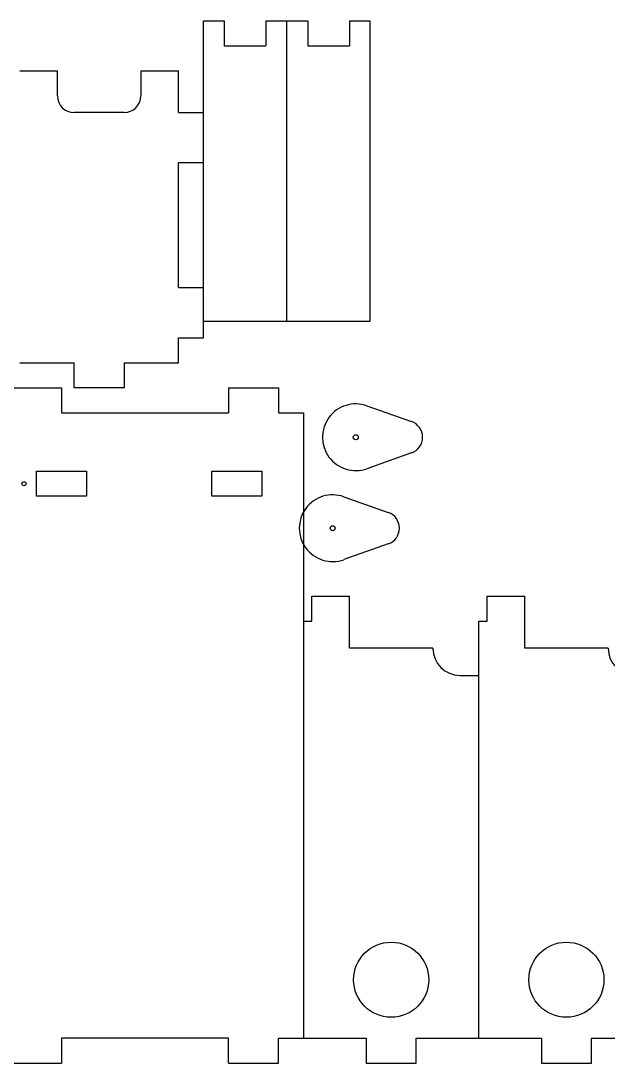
# Model space of a CAD drawing. Header units: millimetres. Extents: x -495 to 17, y 155 to 441.
# Drawn here: x -295 to -154.3, y 155.3 to 405.3 of the extents above; entities that cross this region are included whole.
import ezdxf

# ---------------------------------------------------------------- set-up
doc = ezdxf.new("R2010")
doc.units = ezdxf.units.MM

msp = doc.modelspace()

# ---------------------------------------------------------------- linework, layer by layer
at = {"color": 7, "linetype": 'Continuous', "lineweight": 25}
for p, q in [((-251.28, 405.29), (-246.28, 405.29)), ((-251.28, 329.29), (-251.28, 405.29)), ((-246.28, 405.29), (-246.28, 399.29)), ((-236.28, 405.29), (-226.28, 405.29)), ((-236.28, 405.29), (-236.28, 399.29)), ((-231.28, 333.29), (-231.28, 405.29)), ((-226.28, 405.29), (-226.28, 399.29)), ((-216.28, 405.29), (-211.28, 405.29)), ((-216.28, 405.29), (-216.28, 399.29)), ((-211.28, 333.29), (-211.28, 405.29)), ((-246.28, 399.29), (-236.28, 399.29)), ((-226.28, 399.29), (-216.28, 399.29)), ((-295.28, 393.29), (-286.28, 393.29)), ((-286.28, 387.29), (-286.28, 393.29)), ((-266.28, 393.29), (-257.28, 393.29)), ((-266.28, 393.29), (-266.28, 387.29)), ((-257.28, 383.29), (-257.28, 393.29)), ((-270.28, 383.29), (-282.28, 383.29)), ((-257.28, 383.29), (-251.28, 383.29)), ((-257.28, 371.29), (-251.28, 371.29)), ((-257.28, 341.29), (-257.28, 371.29)), ((-257.28, 341.29), (-251.28, 341.29)), ((-251.28, 333.29), (-211.28, 333.29)), ((-257.28, 323.29), (-257.28, 329.29)), ((-257.28, 329.29), (-251.28, 329.29)), ((-295.28, 323.29), (-282.28, 323.29)), ((-282.28, 317.29), (-282.28, 323.29)), ((-270.28, 323.29), (-257.28, 323.29)), ((-270.28, 323.29), (-270.28, 317.29)), ((-297.28, 317.29), (-285.28, 317.29)), ((-285.28, 317.29), (-285.28, 311.29)), ((-270.28, 317.29), (-282.28, 317.29)), ((-245.28, 317.29), (-245.28, 311.29)), ((-245.28, 317.29), (-233.28, 317.29)), ((-233.28, 317.29), (-233.28, 311.29)), ((-212.09, 312.95), (-201.42, 309.18)), ((-285.28, 311.29), (-245.28, 311.29)), ((-233.28, 311.29), (-227.28, 311.29)), ((-227.28, 311.29), (-227.28, 161.29)), ((-201.42, 301.64), (-212.09, 297.86)), ((-291.28, 291.29), (-291.28, 297.29)), ((-291.28, 297.29), (-279.28, 297.29)), ((-279.28, 297.29), (-279.28, 291.29)), ((-249.28, 291.29), (-249.28, 297.29)), ((-249.28, 297.29), (-237.28, 297.29)), ((-237.28, 297.29), (-237.28, 291.29)), ((-279.28, 291.29), (-291.28, 291.29)), ((-237.28, 291.29), (-249.28, 291.29)), ((-217.64, 291.14), (-206.97, 287.37)), ((-206.97, 279.82), (-217.64, 276.05)), ((-225.28, 261.29), (-225.28, 267.29)), ((-225.28, 267.29), (-216.28, 267.29)), ((-216.28, 254.79), (-216.28, 267.29)), ((-183.28, 267.29), (-174.28, 267.29)), ((-183.28, 261.29), (-183.28, 267.29)), ((-174.28, 254.79), (-174.28, 267.29)), ((-227.28, 261.29), (-225.28, 261.29)), ((-185.28, 161.29), (-185.28, 261.29)), ((-185.28, 261.29), (-183.28, 261.29)), ((-196.28, 254.79), (-216.28, 254.79)), ((-154.28, 254.79), (-174.28, 254.79)), ((-189.78, 248.29), (-185.28, 248.29)), ((-285.28, 161.29), (-285.28, 155.29)), ((-245.28, 161.29), (-285.28, 161.29)), ((-245.28, 155.29), (-245.28, 161.29)), ((-233.28, 161.29), (-212.28, 161.29)), ((-233.28, 155.29), (-233.28, 161.29)), ((-212.28, 161.29), (-212.28, 155.29)), ((-200.28, 161.29), (-170.28, 161.29)), ((-200.28, 155.29), (-200.28, 161.29)), ((-170.28, 161.29), (-170.28, 155.29)), ((-158.28, 161.29), (-143.28, 161.29)), ((-158.28, 155.29), (-158.28, 161.29)), ((-297.28, 155.29), (-285.28, 155.29)), ((-245.28, 155.29), (-233.28, 155.29)), ((-212.28, 155.29), (-200.28, 155.29)), ((-170.28, 155.29), (-158.28, 155.29))]:
    msp.add_line(p, q, dxfattribs=at)
for centre, radius in [((-214.75, 305.41), 0.6), ((-294.28, 294.29), 0.5), ((-220.3, 283.59), 0.6), ((-206.28, 175.29), 9), ((-164.28, 175.29), 9)]:
    msp.add_circle(centre, radius, dxfattribs=at)
for centre, radius, start, end in [((-282.28, 387.29), 4, 180, 270), ((-270.28, 387.29), 4, 270, 0), ((-214.75, 305.41), 8, 70.5288, 289.4712), ((-202.75, 305.41), 4, 289.4712, 70.5288), ((-220.3, 283.59), 8, 70.5288, 289.4712), ((-208.3, 283.59), 4, 289.4712, 70.5288), ((-189.78, 254.79), 6.5, 180, 270), ((-147.78, 254.79), 6.5, 180, 270)]:
    msp.add_arc(centre, radius, start, end, dxfattribs=at)

doc.saveas('drawing.dxf')
